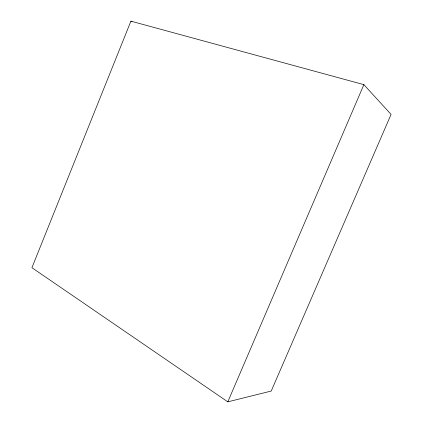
<?xml version="1.0" encoding="UTF-8"?>
<svg xmlns="http://www.w3.org/2000/svg" width="423" height="423" viewBox="0 0 423 423"><rect width="100%" height="100%" fill="white"/><g stroke="black" fill="none" stroke-linecap="round" stroke-linejoin="round"><path stroke-width="0.63" d="M130.913 21.15L31.926 267.696L227.807 401.85L271.228 391.048L391.074 114.406L363.87 84.648L130.913 21.15L132.002 21.874M227.807 401.85L363.87 84.648"/></g></svg>
